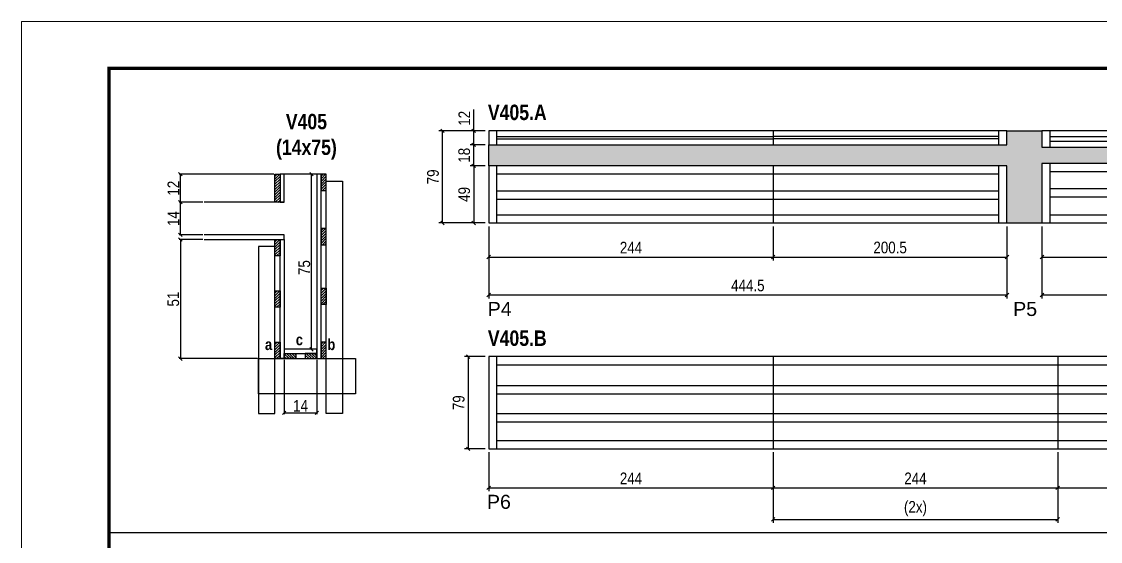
# Model space of a CAD drawing. Extents: x 3309 to 9563, y -2522 to 14608.
# Drawn here: x 6493 to 7418, y 13014 to 13459 of the extents above; entities that cross this region are included whole.
import ezdxf

# ---------------------------------------------------------------- set-up
doc = ezdxf.new("R2010")
doc.units = 0
doc.linetypes.add('DASHED', pattern=[0.75, 0.5, -0.25])
for name, color, linetype in [('5', 5, 'Continuous'), ('COTA', 241, 'Continuous'), ('detalhes', 4, 'Continuous'), ('NOMENCLATURA', 7, 'Continuous'), ('Painéis', 200, 'Continuous'), ('SARR_2.2x7', 40, 'Continuous'), ('SARR_3.5x7', 81, 'Continuous'), ('SARR_EDITAR', 141, 'Continuous')]:
    doc.layers.add(name, color=color, linetype=linetype)
for name, color, linetype, lineweight in [('CONCRETO', 251, 'Continuous', 25), ('Folhas', 255, 'Continuous', 9), ('SARRAFO DE PRESSAO', 251, 'DASHED', 9)]:
    doc.layers.add(name, color=color, linetype=linetype, lineweight=lineweight)
doc.styles.add('COTA TECNICA', font='techl___.ttf', dxfattribs={"height": 10})
doc.styles.add('COTA TECNICA 2X', font='techl___.ttf', dxfattribs={"height": 10})
doc.styles.get("Standard").update_dxf_attribs({"font": 'arial.ttf'})
doc.styles.add('TECNICA', font='techb___.ttf', dxfattribs={"height": 10})
doc.dimstyles.new('PAINEL', dxfattribs={"dimtxt": 10, "dimasz": 3, "dimexe": 3, "dimexo": 3, "dimgap": 3, "dimtad": 1, "dimdec": 1, "dimzin": 12, "dimdsep": 46, "dimtxsty": 'COTA TECNICA', "dimblk1": 'OBLIQUE', "dimblk2": 'OBLIQUE', "dimsah": 1, "dimcen": 0.9, "dimclrd": 4, "dimclre": 4, "dimclrt": 240, "dimadec": 1, "dimazin": 3, "dimtfac": 1, "dimtdec": 1, "dimtmove": 0, "dimatfit": 3, "dimfxl": 1, "dimtolj": 1, "dimtzin": 12, "dimarcsym": 0})
doc.dimstyles.new('SECAO', dxfattribs={"dimscale": 0.333333, "dimtxt": 5, "dimasz": 9, "dimexe": 3, "dimexo": 3, "dimgap": 3, "dimtad": 1, "dimdec": 1, "dimlfac": 0.5, "dimzin": 12, "dimdsep": 46, "dimtxsty": 'COTA TECNICA 2X', "dimblk1": 'OBLIQUE', "dimblk2": 'OBLIQUE', "dimsah": 1, "dimcen": 0.9, "dimclrd": 4, "dimclre": 4, "dimclrt": 240, "dimadec": 1, "dimazin": 3, "dimtfac": 1, "dimtdec": 1, "dimtmove": 0, "dimatfit": 3, "dimfxl": 1, "dimtolj": 1, "dimtzin": 12, "dimarcsym": 0})
pattern_1 = [(45, (-116812.018, -19953.4105), (-1.122532015, 1.122532015), [])]

# ---------------------------------------------------------------- blocks, each defined once
blk = doc.blocks.new('9999999999')
at = {"layer": 'Folhas'}
blk.add_lwpolyline([(98138.98, 34190.21), (99623.98, 34190.21), (99623.98, 35240.21), (98138.98, 35240.21)], close=True, dxfattribs=at)
at = {"layer": 'Folhas', "color": 30, "const_width": 3}
blk.add_lwpolyline([(98213.98, 34230.21), (99583.98, 34230.21), (99583.98, 35200.21), (98213.98, 35200.21)], close=True, dxfattribs=at)
blk = doc.blocks.new('_Oblique')
at = {"color": 0, "linetype": 'ByBlock', "lineweight": -2}
blk.add_line((-0.5, -0.5), (0.5, 0.5), dxfattribs=at)
blk = doc.blocks.new('*D1261')
at = {"layer": 'COTA', "color": 4, "lineweight": -2, "transparency": 16777216}
for p, q in [((6648.45, 13272.54), (6628.1, 13272.54)), ((6629.1, 13272.54), (6629.1, 13170.54)), ((6695.15, 13170.54), (6628.1, 13170.54))]:
    blk.add_line(p, q, dxfattribs=at)
at = {"layer": 'Defpoints', "color": 0, "transparency": 16777216}
for p in [(6649.45, 13272.54), (6629.1, 13170.54), (6696.15, 13170.54, 0)]:
    blk.add_point(p, dxfattribs=at)
at = {"layer": 'COTA', "color": 4, "lineweight": -2, "transparency": 16777216, "xscale": 3, "yscale": 3, "zscale": 3}
for p, rotation in [((6629.1, 13272.54), 90), ((6629.1, 13170.54), 270)]:
    blk.add_blockref('_Oblique', p, dxfattribs=dict(at, rotation=rotation))
at = {"layer": 'COTA', "color": 240, "transparency": 16777216, "insert": (6622.99, 13221.54), "char_height": 10, "attachment_point": 5, "rotation": 90, "style": 'COTA TECNICA 2X'}
blk.add_mtext('\\A1;51', dxfattribs=at)
blk = doc.blocks.new('*D1262')
at = {"layer": 'COTA', "color": 4, "lineweight": -2, "transparency": 16777216}
for p, q in [((6745.15, 13328.54), (6740.48, 13328.54)), ((6741.48, 13178.54), (6741.48, 13328.54)), ((6745.15, 13178.54), (6740.48, 13178.54))]:
    blk.add_line(p, q, dxfattribs=at)
at = {"layer": 'Defpoints', "color": 0, "transparency": 16777216}
for p in [(6741.48, 13328.54), (6746.15, 13328.54), (6746.15, 13178.54)]:
    blk.add_point(p, dxfattribs=at)
at = {"layer": 'COTA', "color": 4, "lineweight": -2, "transparency": 16777216, "xscale": 3, "yscale": 3, "zscale": 3}
for p, rotation in [((6741.48, 13328.54), 90), ((6741.48, 13178.54), 270)]:
    blk.add_blockref('_Oblique', p, dxfattribs=dict(at, rotation=rotation))
at = {"layer": 'COTA', "color": 240, "transparency": 16777216, "insert": (6735.37, 13248.54), "char_height": 10, "attachment_point": 5, "rotation": 90, "style": 'COTA TECNICA 2X'}
blk.add_mtext('\\A1;75', dxfattribs=at)
blk = doc.blocks.new('*D1263')
at = {"layer": 'COTA', "color": 4, "lineweight": -2, "transparency": 16777216}
for p, q in [((6648.45, 13304.54), (6628.1, 13304.54)), ((6629.1, 13276.54), (6629.1, 13304.54)), ((6648.45, 13276.54), (6628.1, 13276.54))]:
    blk.add_line(p, q, dxfattribs=at)
at = {"layer": 'Defpoints', "color": 0, "transparency": 16777216}
for p in [(6629.1, 13304.54), (6649.45, 13304.54), (6649.45, 13276.54)]:
    blk.add_point(p, dxfattribs=at)
at = {"layer": 'COTA', "color": 4, "lineweight": -2, "transparency": 16777216, "xscale": 3, "yscale": 3, "zscale": 3}
for p, rotation in [((6629.1, 13304.54), 90), ((6629.1, 13276.54), 270)]:
    blk.add_blockref('_Oblique', p, dxfattribs=dict(at, rotation=rotation))
at = {"layer": 'COTA', "color": 240, "transparency": 16777216, "insert": (6623.03, 13290.54), "char_height": 10, "attachment_point": 5, "rotation": 90, "style": 'COTA TECNICA 2X'}
blk.add_mtext('\\A1;14', dxfattribs=at)
blk = doc.blocks.new('*D1264')
at = {"layer": 'COTA', "color": 4, "lineweight": -2, "transparency": 16777216}
for p, q in [((6709.15, 13328.54), (6628.1, 13328.54)), ((6629.1, 13304.54), (6629.1, 13328.54)), ((6648.45, 13304.54), (6628.1, 13304.54))]:
    blk.add_line(p, q, dxfattribs=at)
at = {"layer": 'Defpoints', "color": 0, "transparency": 16777216}
for p in [(6629.1, 13328.54), (6710.15, 13328.54), (6649.45, 13304.54)]:
    blk.add_point(p, dxfattribs=at)
at = {"layer": 'COTA', "color": 4, "lineweight": -2, "transparency": 16777216, "xscale": 3, "yscale": 3, "zscale": 3}
for p, rotation in [((6629.1, 13328.54), 90), ((6629.1, 13304.54), 270)]:
    blk.add_blockref('_Oblique', p, dxfattribs=dict(at, rotation=rotation))
at = {"layer": 'COTA', "color": 240, "transparency": 16777216, "insert": (6623.05, 13316.54), "char_height": 10, "attachment_point": 5, "rotation": 90, "style": 'COTA TECNICA 2X'}
blk.add_mtext('\\A1;12', dxfattribs=at)
blk = doc.blocks.new('*D1265')
at = {"layer": 'COTA', "color": 4, "lineweight": -2, "transparency": 16777216}
for p, q in [((6718.15, 13169.54), (6718.15, 13123.1)), ((6746.15, 13169.54), (6746.15, 13123.1)), ((6718.15, 13124.1), (6746.15, 13124.1))]:
    blk.add_line(p, q, dxfattribs=at)
at = {"layer": 'Defpoints', "color": 0, "transparency": 16777216}
for p in [(6718.15, 13170.54), (6746.15, 13170.54), (6746.15, 13124.1)]:
    blk.add_point(p, dxfattribs=at)
at = {"layer": 'COTA', "color": 4, "lineweight": -2, "transparency": 16777216, "xscale": 3, "yscale": 3, "zscale": 3, "rotation": 180}
blk.add_blockref('_Oblique', (6718.15, 13124.1), dxfattribs=at)
at = {"layer": 'COTA', "color": 4, "lineweight": -2, "transparency": 16777216, "xscale": 3, "yscale": 3, "zscale": 3}
blk.add_blockref('_Oblique', (6746.15, 13124.1), dxfattribs=at)
at = {"layer": 'COTA', "color": 240, "transparency": 16777216, "insert": (6732.15, 13130.17), "char_height": 10, "attachment_point": 5, "style": 'COTA TECNICA 2X'}
blk.add_mtext('\\A1;14', dxfattribs=at)
blk = doc.blocks.new('*D1266')
at = {"layer": 'COTA', "color": 4, "lineweight": -2, "transparency": 16777216}
for p, q in [((6893.53, 13283.75), (6893.53, 13222.09)), ((7338.03, 13283.75), (7338.03, 13222.09)), ((6893.53, 13225.09), (7338.03, 13225.09))]:
    blk.add_line(p, q, dxfattribs=at)
at = {"layer": 'Defpoints', "color": 0, "transparency": 16777216}
for p in [(6893.53, 13286.75), (7338.03, 13286.75), (7338.03, 13225.09)]:
    blk.add_point(p, dxfattribs=at)
at = {"layer": 'COTA', "color": 4, "lineweight": -2, "transparency": 16777216, "xscale": 3, "yscale": 3, "zscale": 3, "rotation": 180}
blk.add_blockref('_Oblique', (6893.53, 13225.09), dxfattribs=at)
at = {"layer": 'COTA', "color": 4, "lineweight": -2, "transparency": 16777216, "xscale": 3, "yscale": 3, "zscale": 3}
blk.add_blockref('_Oblique', (7338.03, 13225.09), dxfattribs=at)
at = {"layer": 'COTA', "color": 240, "transparency": 16777216, "insert": (7115.78, 13233.2), "char_height": 10, "attachment_point": 5, "style": 'COTA TECNICA'}
blk.add_mtext('\\A1;444.5', dxfattribs=at)
blk = doc.blocks.new('*D1267')
at = {"layer": 'COTA', "color": 4, "lineweight": -2, "transparency": 16777216}
for p, q in [((6893.53, 13283.75), (6893.53, 13254.58)), ((7137.53, 13283.75), (7137.53, 13254.58)), ((6893.53, 13257.58), (7137.53, 13257.58))]:
    blk.add_line(p, q, dxfattribs=at)
at = {"layer": 'Defpoints', "color": 0, "transparency": 16777216}
for p in [(6893.53, 13286.75), (7137.53, 13286.75), (7137.53, 13257.58)]:
    blk.add_point(p, dxfattribs=at)
at = {"layer": 'COTA', "color": 4, "lineweight": -2, "transparency": 16777216, "xscale": 3, "yscale": 3, "zscale": 3, "rotation": 180}
blk.add_blockref('_Oblique', (6893.53, 13257.58), dxfattribs=at)
at = {"layer": 'COTA', "color": 4, "lineweight": -2, "transparency": 16777216, "xscale": 3, "yscale": 3, "zscale": 3}
blk.add_blockref('_Oblique', (7137.53, 13257.58), dxfattribs=at)
at = {"layer": 'COTA', "color": 240, "transparency": 16777216, "insert": (7015.53, 13265.65), "char_height": 10, "attachment_point": 5, "style": 'COTA TECNICA'}
blk.add_mtext('\\A1;244', dxfattribs=at)
blk = doc.blocks.new('*D1268')
at = {"layer": 'COTA', "color": 4, "lineweight": -2, "transparency": 16777216}
for p, q in [((7137.53, 13283.75), (7137.53, 13254.58)), ((7338.03, 13283.75), (7338.03, 13254.58)), ((7137.53, 13257.58), (7338.03, 13257.58))]:
    blk.add_line(p, q, dxfattribs=at)
at = {"layer": 'Defpoints', "color": 0, "transparency": 16777216}
for p in [(7137.53, 13286.75), (7338.03, 13286.75), (7338.03, 13257.58)]:
    blk.add_point(p, dxfattribs=at)
at = {"layer": 'COTA', "color": 4, "lineweight": -2, "transparency": 16777216, "xscale": 3, "yscale": 3, "zscale": 3, "rotation": 180}
blk.add_blockref('_Oblique', (7137.53, 13257.58), dxfattribs=at)
at = {"layer": 'COTA', "color": 4, "lineweight": -2, "transparency": 16777216, "xscale": 3, "yscale": 3, "zscale": 3}
blk.add_blockref('_Oblique', (7338.03, 13257.58), dxfattribs=at)
at = {"layer": 'COTA', "color": 240, "transparency": 16777216, "insert": (7237.78, 13265.69), "char_height": 10, "attachment_point": 5, "style": 'COTA TECNICA'}
blk.add_mtext('\\A1;200.5', dxfattribs=at)
blk = doc.blocks.new('*D1269')
at = {"layer": 'COTA', "color": 4, "lineweight": -2, "transparency": 16777216}
for p, q in [((7368.03, 13283.75), (7368.03, 13222.09)), ((7815.03, 13283.75), (7815.03, 13222.09)), ((7368.03, 13225.09), (7815.03, 13225.09))]:
    blk.add_line(p, q, dxfattribs=at)
at = {"layer": 'Defpoints', "color": 0, "transparency": 16777216}
for p in [(7368.03, 13286.75), (7815.03, 13286.75), (7815.03, 13225.09)]:
    blk.add_point(p, dxfattribs=at)
at = {"layer": 'COTA', "color": 4, "lineweight": -2, "transparency": 16777216, "xscale": 3, "yscale": 3, "zscale": 3, "rotation": 180}
blk.add_blockref('_Oblique', (7368.03, 13225.09), dxfattribs=at)
at = {"layer": 'COTA', "color": 4, "lineweight": -2, "transparency": 16777216, "xscale": 3, "yscale": 3, "zscale": 3}
blk.add_blockref('_Oblique', (7815.03, 13225.09), dxfattribs=at)
at = {"layer": 'COTA', "color": 240, "transparency": 16777216, "insert": (7591.53, 13233.16), "char_height": 10, "attachment_point": 5, "style": 'COTA TECNICA'}
blk.add_mtext('\\A1;447', dxfattribs=at)
blk = doc.blocks.new('*D1270')
at = {"layer": 'COTA', "color": 4, "lineweight": -2, "transparency": 16777216}
for p, q in [((7368.03, 13283.75), (7368.03, 13254.58)), ((7612.03, 13283.75), (7612.03, 13254.58)), ((7368.03, 13257.58), (7612.03, 13257.58))]:
    blk.add_line(p, q, dxfattribs=at)
at = {"layer": 'Defpoints', "color": 0, "transparency": 16777216}
for p in [(7368.03, 13286.75), (7612.03, 13286.75), (7612.03, 13257.58)]:
    blk.add_point(p, dxfattribs=at)
at = {"layer": 'COTA', "color": 4, "lineweight": -2, "transparency": 16777216, "xscale": 3, "yscale": 3, "zscale": 3, "rotation": 180}
blk.add_blockref('_Oblique', (7368.03, 13257.58), dxfattribs=at)
at = {"layer": 'COTA', "color": 4, "lineweight": -2, "transparency": 16777216, "xscale": 3, "yscale": 3, "zscale": 3}
blk.add_blockref('_Oblique', (7612.03, 13257.58), dxfattribs=at)
at = {"layer": 'COTA', "color": 240, "transparency": 16777216, "insert": (7490.03, 13265.65), "char_height": 10, "attachment_point": 5, "style": 'COTA TECNICA'}
blk.add_mtext('\\A1;244', dxfattribs=at)
blk = doc.blocks.new('*D1276')
at = {"layer": 'COTA', "color": 4, "lineweight": -2, "transparency": 16777216}
for p, q in [((6890.53, 13335.75), (6877.63, 13335.75)), ((6880.63, 13335.75), (6880.63, 13286.75)), ((6890.53, 13286.75), (6877.63, 13286.75))]:
    blk.add_line(p, q, dxfattribs=at)
at = {"layer": 'Defpoints', "color": 0, "transparency": 16777216}
for p in [(6893.53, 13335.75), (6880.63, 13286.75), (6893.53, 13286.75)]:
    blk.add_point(p, dxfattribs=at)
at = {"layer": 'COTA', "color": 4, "lineweight": -2, "transparency": 16777216, "xscale": 3, "yscale": 3, "zscale": 3}
for p, rotation in [((6880.63, 13335.75), 90), ((6880.63, 13286.75), 270)]:
    blk.add_blockref('_Oblique', p, dxfattribs=dict(at, rotation=rotation))
at = {"layer": 'COTA', "color": 240, "transparency": 16777216, "insert": (6872.53, 13311.25), "char_height": 10, "attachment_point": 5, "rotation": 90, "style": 'COTA TECNICA'}
blk.add_mtext('\\A1;49', dxfattribs=at)
blk = doc.blocks.new('*D1277')
at = {"layer": 'COTA', "color": 4, "lineweight": -2, "transparency": 16777216}
for p, q in [((6890.53, 13353.75), (6877.63, 13353.75)), ((6880.63, 13335.75), (6880.63, 13353.75)), ((6890.53, 13335.75), (6877.63, 13335.75))]:
    blk.add_line(p, q, dxfattribs=at)
at = {"layer": 'Defpoints', "color": 0, "transparency": 16777216}
for p in [(6880.63, 13353.75), (6893.53, 13353.75), (6893.53, 13335.75)]:
    blk.add_point(p, dxfattribs=at)
at = {"layer": 'COTA', "color": 4, "lineweight": -2, "transparency": 16777216, "xscale": 3, "yscale": 3, "zscale": 3}
for p, rotation in [((6880.63, 13353.75), 90), ((6880.63, 13335.75), 270)]:
    blk.add_blockref('_Oblique', p, dxfattribs=dict(at, rotation=rotation))
at = {"layer": 'COTA', "color": 240, "transparency": 16777216, "insert": (6872.53, 13344.75), "char_height": 10, "attachment_point": 5, "rotation": 90, "style": 'COTA TECNICA'}
blk.add_mtext('\\A1;18', dxfattribs=at)
blk = doc.blocks.new('*D1278')
at = {"layer": 'COTA', "color": 4, "lineweight": -2, "transparency": 16777216}
for p, q in [((6880.63, 13365.75), (6880.63, 13384.07)), ((6890.53, 13365.75), (6877.63, 13365.75)), ((6880.63, 13353.75), (6880.63, 13365.75)), ((6890.53, 13353.75), (6877.63, 13353.75))]:
    blk.add_line(p, q, dxfattribs=at)
at = {"layer": 'Defpoints', "color": 0, "transparency": 16777216}
for p in [(6880.63, 13365.75), (6893.53, 13365.75), (6893.53, 13353.75)]:
    blk.add_point(p, dxfattribs=at)
at = {"layer": 'COTA', "color": 4, "lineweight": -2, "transparency": 16777216, "xscale": 3, "yscale": 3, "zscale": 3}
for p, rotation in [((6880.63, 13365.75), 90), ((6880.63, 13353.75), 270)]:
    blk.add_blockref('_Oblique', p, dxfattribs=dict(at, rotation=rotation))
at = {"layer": 'COTA', "color": 240, "transparency": 16777216, "insert": (6872.57, 13376.41), "char_height": 10, "attachment_point": 5, "rotation": 90, "style": 'COTA TECNICA'}
blk.add_mtext('\\A1;12', dxfattribs=at)
blk = doc.blocks.new('*D1279')
at = {"layer": 'COTA', "color": 4, "lineweight": -2, "transparency": 16777216}
for p, q in [((6890.53, 13365.75), (6850.85, 13365.75)), ((6853.85, 13286.75), (6853.85, 13365.75)), ((6890.53, 13286.75), (6850.85, 13286.75))]:
    blk.add_line(p, q, dxfattribs=at)
at = {"layer": 'Defpoints', "color": 0, "transparency": 16777216}
for p in [(6853.85, 13365.75), (6893.53, 13365.75), (6893.53, 13286.75)]:
    blk.add_point(p, dxfattribs=at)
at = {"layer": 'COTA', "color": 4, "lineweight": -2, "transparency": 16777216, "xscale": 3, "yscale": 3, "zscale": 3}
for p, rotation in [((6853.85, 13365.75), 90), ((6853.85, 13286.75), 270)]:
    blk.add_blockref('_Oblique', p, dxfattribs=dict(at, rotation=rotation))
at = {"layer": 'COTA', "color": 240, "transparency": 16777216, "insert": (6845.75, 13326.25), "char_height": 10, "attachment_point": 5, "rotation": 90, "style": 'COTA TECNICA'}
blk.add_mtext('\\A1;79', dxfattribs=at)
blk = doc.blocks.new('*D1285')
at = {"layer": 'COTA', "color": 4, "lineweight": -2, "transparency": 16777216}
for p, q in [((6890.53, 13172.27), (6872.89, 13172.27)), ((6875.89, 13172.27), (6875.89, 13093.27)), ((6890.53, 13093.27), (6872.89, 13093.27))]:
    blk.add_line(p, q, dxfattribs=at)
at = {"layer": 'Defpoints', "color": 0, "transparency": 16777216}
for p in [(6893.53, 13172.27, 0), (6875.89, 13093.27), (6893.53, 13093.27, 0)]:
    blk.add_point(p, dxfattribs=at)
at = {"layer": 'COTA', "color": 4, "lineweight": -2, "transparency": 16777216, "xscale": 3, "yscale": 3, "zscale": 3}
for p, rotation in [((6875.89, 13172.27), 90), ((6875.89, 13093.27), 270)]:
    blk.add_blockref('_Oblique', p, dxfattribs=dict(at, rotation=rotation))
at = {"layer": 'COTA', "color": 240, "transparency": 16777216, "insert": (6867.79, 13132.77), "char_height": 10, "attachment_point": 5, "rotation": 90, "style": 'COTA TECNICA'}
blk.add_mtext('\\A1;79', dxfattribs=at)
blk = doc.blocks.new('*D1286')
at = {"layer": 'COTA', "color": 4, "lineweight": -2, "transparency": 16777216}
for p, q in [((6893.53, 13090.27), (6893.53, 13056.87)), ((7137.53, 13090.27), (7137.53, 13056.87)), ((6893.53, 13059.87), (7137.53, 13059.87))]:
    blk.add_line(p, q, dxfattribs=at)
at = {"layer": 'Defpoints', "color": 0, "transparency": 16777216}
for p in [(6893.53, 13093.27), (7137.53, 13093.27), (7137.53, 13059.87)]:
    blk.add_point(p, dxfattribs=at)
at = {"layer": 'COTA', "color": 4, "lineweight": -2, "transparency": 16777216, "xscale": 3, "yscale": 3, "zscale": 3, "rotation": 180}
blk.add_blockref('_Oblique', (6893.53, 13059.87), dxfattribs=at)
at = {"layer": 'COTA', "color": 4, "lineweight": -2, "transparency": 16777216, "xscale": 3, "yscale": 3, "zscale": 3}
blk.add_blockref('_Oblique', (7137.53, 13059.87), dxfattribs=at)
at = {"layer": 'COTA', "color": 240, "transparency": 16777216, "insert": (7015.53, 13067.94), "char_height": 10, "attachment_point": 5, "style": 'COTA TECNICA'}
blk.add_mtext('\\A1;244', dxfattribs=at)
blk = doc.blocks.new('*D1287')
at = {"layer": 'COTA', "color": 4, "lineweight": -2, "transparency": 16777216}
for p, q in [((7137.53, 13090.27), (7137.53, 13056.87)), ((7381.53, 13090.27), (7381.53, 13056.87)), ((7137.53, 13059.87), (7381.53, 13059.87))]:
    blk.add_line(p, q, dxfattribs=at)
at = {"layer": 'Defpoints', "color": 0, "transparency": 16777216}
for p in [(7137.53, 13093.27), (7381.53, 13093.27), (7381.53, 13059.87)]:
    blk.add_point(p, dxfattribs=at)
at = {"layer": 'COTA', "color": 4, "lineweight": -2, "transparency": 16777216, "xscale": 3, "yscale": 3, "zscale": 3, "rotation": 180}
blk.add_blockref('_Oblique', (7137.53, 13059.87), dxfattribs=at)
at = {"layer": 'COTA', "color": 4, "lineweight": -2, "transparency": 16777216, "xscale": 3, "yscale": 3, "zscale": 3}
blk.add_blockref('_Oblique', (7381.53, 13059.87), dxfattribs=at)
at = {"layer": 'COTA', "color": 240, "transparency": 16777216, "insert": (7259.53, 13067.94), "char_height": 10, "attachment_point": 5, "style": 'COTA TECNICA'}
blk.add_mtext('\\A1;244', dxfattribs=at)
blk = doc.blocks.new('*D1288')
at = {"layer": 'COTA', "color": 4, "lineweight": -2, "transparency": 16777216}
for p, q in [((7381.53, 13090.27), (7381.53, 13056.87)), ((7581.03, 13090.27), (7581.03, 13056.87)), ((7381.53, 13059.87), (7581.03, 13059.87))]:
    blk.add_line(p, q, dxfattribs=at)
at = {"layer": 'Defpoints', "color": 0, "transparency": 16777216}
for p in [(7381.53, 13093.27), (7581.03, 13093.27), (7581.03, 13059.87)]:
    blk.add_point(p, dxfattribs=at)
at = {"layer": 'COTA', "color": 4, "lineweight": -2, "transparency": 16777216, "xscale": 3, "yscale": 3, "zscale": 3, "rotation": 180}
blk.add_blockref('_Oblique', (7381.53, 13059.87), dxfattribs=at)
at = {"layer": 'COTA', "color": 4, "lineweight": -2, "transparency": 16777216, "xscale": 3, "yscale": 3, "zscale": 3}
blk.add_blockref('_Oblique', (7581.03, 13059.87), dxfattribs=at)
at = {"layer": 'COTA', "color": 240, "transparency": 16777216, "insert": (7481.28, 13068.01), "char_height": 10, "attachment_point": 5, "style": 'COTA TECNICA'}
blk.add_mtext('\\A1;199.5', dxfattribs=at)
blk = doc.blocks.new('*D1289')
at = {"layer": 'COTA', "color": 4, "lineweight": -2, "transparency": 16777216}
for p, q in [((7137.53, 13090.27), (7137.53, 13029.84)), ((7381.53, 13090.27), (7381.53, 13029.84)), ((7137.53, 13032.84), (7381.53, 13032.84))]:
    blk.add_line(p, q, dxfattribs=at)
at = {"layer": 'Defpoints', "color": 0, "transparency": 16777216}
for p in [(7137.53, 13093.27), (7381.53, 13093.27), (7381.53, 13032.84)]:
    blk.add_point(p, dxfattribs=at)
at = {"layer": 'COTA', "color": 4, "lineweight": -2, "transparency": 16777216, "xscale": 3, "yscale": 3, "zscale": 3, "rotation": 180}
blk.add_blockref('_Oblique', (7137.53, 13032.84), dxfattribs=at)
at = {"layer": 'COTA', "color": 4, "lineweight": -2, "transparency": 16777216, "xscale": 3, "yscale": 3, "zscale": 3}
blk.add_blockref('_Oblique', (7381.53, 13032.84), dxfattribs=at)
at = {"layer": 'COTA', "color": 240, "transparency": 16777216, "insert": (7259.53, 13042.06), "char_height": 10, "attachment_point": 5, "style": 'COTA TECNICA'}
blk.add_mtext('\\A1;(2x)', dxfattribs=at)

msp = doc.modelspace()

# ---------------------------------------------------------------- hatches: boundary and pattern name
at = {"layer": 'COTA'}
h = msp.add_hatch(dxfattribs=at)
h.set_pattern_fill('AR-CONC', color=256, scale=0.03)
h.set_pattern_definition([(50, (-24.421, 0), (5.4655401, -0.4781726), [0.5715, -6.2865]), (355, (-24.421, 0), (-1.0573026, 5.7317054), [0.4572, -5.0292175]), (100.451445, (-23.9654, -0.04), (4.4082374, 5.2535326), [0.4857003, -5.3427073]), (46.1842, (-24.421, 1.524), (8.1323712, -1.2612698), [0.85725, -9.42975]), (96.63556, (-23.743, 1.419), (7.122124, 7.4227837), [0.7285507, -8.0140682]), (351.18415, (-24.421, 1.524), (7.122124, 7.4227837), [0.685799, -7.543792]), (21, (-23.659, 1.143), (4.5484317, -3.067956), [0.5715, -6.2865]), (326, (-23.659, 1.143), (1.8540609, 5.525639), [0.4572, -5.0292]), (71.451445, (-23.28, 0.8873), (6.4024926, 2.457683), [0.4857003, -5.3426981]), (37.5, (-24.4209, 0), (0.0926581, 2.53665117), [0, -4.96824, 0, -5.1054, 0, -5.04825]), (7.5, (-24.421, 0), (2.00458988, 3.00541724), [0, -2.91084, 0, -4.85394, 0, -1.92405]), (327.5, (-26.1201, 0), (4.06771786, -0.17186232), [0, -1.905, 0, -5.9436, 0, -7.8867]), (317.5, (-26.882, 0), (4.44387544, 0.7627947), [0, -2.4765, 0, -3.94716, 0, -5.6007])])
h.paths.add_polyline_path([(7338.03, 13335.75), (7338.03, 13286.75), (7368.03, 13286.75), (7368.03, 13337.75), (7815.03, 13337.75), (7815.03, 13351.75), (7368.03, 13351.75), (7368.03, 13365.75), (7338.03, 13365.75), (7338.03, 13353.75), (6893.53, 13353.75), (6893.53, 13335.75)])
at = {"layer": 'SARR_2.2x7'}
h = msp.add_hatch(dxfattribs=at)
h.set_pattern_fill('ANSI31', color=256, scale=0.5)
h.set_pattern_definition([(45, (-116802.018, -19906.9966), (-1.122532015, 1.122532015), [])])
h.paths.add_polyline_path([(6710.15, 13304.54), (6714.55, 13304.54), (6714.55, 13328.54), (6710.15, 13328.54)])
h = msp.add_hatch(dxfattribs=at)
h.set_pattern_fill('ANSI31', color=256, scale=0.5)
h.set_pattern_definition([(45, (-116812.018, -19906.9966), (-1.122532015, 1.122532015), [])])
h.paths.add_polyline_path([(6754.15, 13314.54), (6749.75, 13314.54), (6749.75, 13328.54), (6754.15, 13328.54)])
h = msp.add_hatch(dxfattribs=at)
h.set_pattern_fill('ANSI31', color=256, scale=0.5)
h.set_pattern_definition(pattern_1)
h.paths.add_polyline_path([(6754.15, 13268.13), (6749.75, 13268.13), (6749.75, 13282.13), (6754.15, 13282.13)])
h = msp.add_hatch(dxfattribs=at)
h.set_pattern_fill('ANSI31', color=256, scale=0.5)
h.set_pattern_definition([(45, (-116802.018, -19962.9966), (-1.122532015, 1.122532015), [])])
h.paths.add_polyline_path([(6710.15, 13258.54), (6714.55, 13258.54), (6714.55, 13272.54), (6710.15, 13272.54)])
h = msp.add_hatch(dxfattribs=at)
h.set_pattern_fill('ANSI31', color=256, scale=0.5)
h.set_pattern_definition([(45, (-116802.018, -20006.9966), (-1.122532015, 1.122532015), [])])
h.paths.add_polyline_path([(6710.15, 13214.54), (6714.55, 13214.54), (6714.55, 13228.54), (6710.15, 13228.54)])
h = msp.add_hatch(dxfattribs=at)
h.set_pattern_fill('ANSI31', color=256, scale=0.5)
h.set_pattern_definition(pattern_1)
h.paths.add_polyline_path([(6754.15, 13230.96), (6749.75, 13230.96), (6749.75, 13216.96), (6754.15, 13216.96)])
h = msp.add_hatch(dxfattribs=at)
h.set_pattern_fill('ANSI31', color=256, scale=0.5)
h.set_pattern_definition([(45, (-116802.018, -20050.9966), (-1.122532015, 1.122532015), [])])
h.paths.add_polyline_path([(6710.15, 13170.54), (6714.55, 13170.54), (6714.55, 13184.54), (6710.15, 13184.54)])
h = msp.add_hatch(dxfattribs=at)
h.set_pattern_fill('ANSI31', color=256, scale=0.5)
h.set_pattern_definition([(45, (-116812.018, -20050.9966), (-1.122532015, 1.122532015), [])])
h.paths.add_polyline_path([(6754.15, 13170.54), (6749.75, 13170.54), (6749.75, 13184.54), (6754.15, 13184.54)])
h = msp.add_hatch(dxfattribs=at)
h.set_pattern_fill('ANSI31', color=256, scale=0.5, angle=90)
h.set_pattern_definition([(135, (39953.6903, -110341.6276), (-1.122532015, -1.122532015), [])])
h.paths.add_polyline_path([(6728.15, 13170.54), (6728.15, 13174.94), (6718.15, 13174.94), (6718.15, 13170.54)])
h = msp.add_hatch(dxfattribs=at)
h.set_pattern_fill('ANSI31', color=256, scale=0.5, angle=90)
h.set_pattern_definition([(135, (39943.6903, -110341.6276), (-1.122532015, -1.122532015), [])])
h.paths.add_polyline_path([(6736.15, 13174.94), (6736.15, 13170.54), (6746.15, 13170.54), (6746.15, 13174.94)])

# ---------------------------------------------------------------- linework, layer by layer
at = {"layer": 'CONCRETO', "linetype": 'Continuous'}
for p, q in [((6754.15, 13328.54), (6714.55, 13328.54)), ((6718.15, 13304.54), (6649.45, 13304.54))]:
    msp.add_line(p, q, dxfattribs=at)
at = {"layer": 'COTA'}
for p, q in [((7338.03, 13365.75), (7368.03, 13365.75)), ((6893.53, 13335.75), (6893.53, 13353.75)), ((7338.03, 13286.75), (7368.03, 13286.75)), ((6567.87, 13021.67), (7937.87, 13021.67))]:
    msp.add_line(p, q, dxfattribs=at)
at = {"layer": 'Painéis', "linetype": 'ByBlock'}
for p, q in [((6893.53, 13365.75), (6893.53, 13353.75)), ((7338.03, 13365.75), (6893.53, 13365.75)), ((7137.53, 13365.75), (7137.53, 13353.75)), ((7338.03, 13353.75), (7338.03, 13365.75)), ((7368.03, 13365.75), (7368.03, 13351.75)), ((7815.03, 13365.75), (7368.03, 13365.75)), ((6893.53, 13353.75), (7338.03, 13353.75)), ((7368.03, 13351.75), (7815.03, 13351.75)), ((7338.03, 13335.75), (6893.53, 13335.75)), ((6893.53, 13335.75), (6893.53, 13286.75)), ((7137.53, 13335.75), (7137.53, 13286.75)), ((7338.03, 13286.75), (7338.03, 13335.75)), ((7815.03, 13337.75), (7368.03, 13337.75)), ((7368.03, 13337.75), (7368.03, 13286.75)), ((6893.53, 13286.75), (7338.03, 13286.75)), ((7368.03, 13286.75), (7815.03, 13286.75)), ((7581.03, 13172.27), (6893.53, 13172.27)), ((6893.53, 13172.27), (6893.53, 13093.27)), ((7137.53, 13172.27), (7137.53, 13093.27)), ((7381.53, 13172.27), (7381.53, 13093.27)), ((6893.53, 13093.27), (7581.03, 13093.27))]:
    msp.add_line(p, q, dxfattribs=at)
at = {"layer": 'Painéis', "linetype": 'Continuous'}
for points in [[(6714.55, 13304.54), (6718.15, 13304.54), (6718.15, 13328.54), (6714.55, 13328.54)], [(6749.75, 13170.54), (6749.75, 13328.54), (6746.15, 13328.54), (6746.15, 13170.54)], [(6714.55, 13170.54), (6714.55, 13272.54), (6718.15, 13272.54), (6718.15, 13170.54)], [(6746.15, 13178.54), (6718.15, 13178.54), (6718.15, 13174.94), (6746.15, 13174.94)]]:
    msp.add_lwpolyline(points, close=True, dxfattribs=at)
at = {"layer": 'Painéis', "linetype": 'Continuous', "elevation": 0}
msp.add_lwpolyline([(6649.45, 13272.54), (6718.15, 13272.54), (6718.15, 13276.54), (6649.45, 13276.54)], dxfattribs=at)
at = {"layer": 'SARR_2.2x7', "linetype": 'Continuous'}
for p, q in [((6900.53, 13353.75), (6900.53, 13365.75)), ((7331.03, 13353.75), (7331.03, 13365.75)), ((7375.03, 13351.75), (7375.03, 13365.75)), ((7375.03, 13360.75), (7612.03, 13360.75)), ((7375.03, 13356.75), (7612.03, 13356.75)), ((6900.53, 13286.75), (6900.53, 13335.75)), ((7331.03, 13286.75), (7331.03, 13335.75)), ((7375.03, 13286.75), (7375.03, 13337.75)), ((6900.53, 13328.75), (7137.53, 13328.75)), ((7137.53, 13328.75), (7331.03, 13328.75)), ((7375.03, 13330.75), (7612.03, 13330.75)), ((7375.03, 13316.19), (7612.03, 13316.19)), ((6900.53, 13314.19), (7137.53, 13314.19)), ((6900.53, 13307.19), (7137.53, 13307.19)), ((7137.53, 13314.19), (7331.03, 13314.19)), ((7137.53, 13307.19), (7331.03, 13307.19)), ((7375.03, 13309.19), (7612.03, 13309.19)), ((6900.53, 13293.75), (7137.53, 13293.75)), ((7137.53, 13293.75), (7331.03, 13293.75)), ((7375.03, 13293.75), (7612.03, 13293.75)), ((6900.53, 13093.27), (6900.53, 13172.27)), ((6900.53, 13165.27), (7574.03, 13165.27)), ((6900.53, 13147.41), (7574.03, 13147.41)), ((6900.53, 13140.41), (7574.03, 13140.41)), ((6900.53, 13123.41), (7574.03, 13123.41)), ((6900.53, 13116.41), (7574.03, 13116.41)), ((6900.53, 13100.27), (7574.03, 13100.27))]:
    msp.add_line(p, q, dxfattribs=at)
at = {"layer": 'SARR_2.2x7'}
for points in [[(6714.55, 13328.54), (6714.55, 13304.54), (6710.15, 13304.54), (6710.15, 13328.54)], [(6749.75, 13328.54), (6749.75, 13314.54), (6754.15, 13314.54), (6754.15, 13328.54)], [(6749.75, 13282.13), (6749.75, 13268.13), (6754.15, 13268.13), (6754.15, 13282.13)], [(6714.55, 13272.54), (6714.55, 13258.54), (6710.15, 13258.54), (6710.15, 13272.54)], [(6714.55, 13228.54), (6714.55, 13214.54), (6710.15, 13214.54), (6710.15, 13228.54)], [(6749.75, 13216.96), (6749.75, 13230.96), (6754.15, 13230.96), (6754.15, 13216.96)], [(6714.55, 13184.54), (6714.55, 13170.54), (6710.15, 13170.54), (6710.15, 13184.54)], [(6749.75, 13184.54), (6749.75, 13170.54), (6754.15, 13170.54), (6754.15, 13184.54)], [(6718.15, 13174.94), (6728.15, 13174.94), (6728.15, 13170.54), (6718.15, 13170.54)], [(6746.15, 13174.94), (6736.15, 13174.94), (6736.15, 13170.54), (6746.15, 13170.54)]]:
    msp.add_lwpolyline(points, close=True, dxfattribs=at)
at = {"layer": 'SARR_3.5x7'}
for points in [[(6754.15, 13322.54), (6768.15, 13322.54), (6768.15, 13123.56), (6754.15, 13123.56)], [(6710.15, 13266.54), (6696.15, 13266.54), (6696.15, 13123.56), (6710.15, 13123.56)], [(6696.15, 13170.54), (6779.34, 13170.54), (6779.34, 13140.45), (6696.15, 13140.45)]]:
    msp.add_lwpolyline(points, close=True, dxfattribs=at)
at = {"layer": 'SARR_EDITAR', "linetype": 'Continuous'}
for p, q in [((6900.53, 13360.75), (7137.53, 13360.75)), ((6900.53, 13358.75), (7137.53, 13358.75)), ((7331.03, 13360.75), (7137.53, 13360.75)), ((7331.03, 13358.75), (7137.53, 13358.75))]:
    msp.add_line(p, q, dxfattribs=at)

# ---------------------------------------------------------------- block references
at = {"layer": 'SARRAFO DE PRESSAO', "color": 6, "linetype": 'ByBlock'}
msp.add_blockref('9999999999', (-91646.11, -21780.92), dxfattribs=at)

# ---------------------------------------------------------------- texts
at = {"layer": '5', "linetype": 'Continuous'}
for s, rotation, p in [('P4', 359.99996, (6892.66, 13207.08)), ('P5', 359.99996, (7343.35, 13207.08)), ('P6', 0.00004, (6892.02, 13041.86))]:
    msp.add_text(s, height=12, rotation=rotation, dxfattribs=at).set_placement(p)
at = {"layer": 'detalhes', "style": 'TECNICA'}
for s, p in [('a', (6701.63, 13177.9)), ('c', (6728.07, 13182.01)), ('b', (6755.19, 13177.89))]:
    msp.add_text(s, height=9.6, dxfattribs=at).set_placement(p)
at = {"layer": 'NOMENCLATURA', "style": 'TECNICA'}
for s, p in [('V405.A', (6892.81, 13374.94)), ('V405.B', (6892.81, 13181.45))]:
    msp.add_text(s, height=13.2, dxfattribs=at).set_placement(p)
at = {"layer": 'NOMENCLATURA', "insert": (6737.18, 13380.24), "char_height": 13.2, "attachment_point": 2, "style": 'TECNICA'}
msp.add_mtext_dynamic_manual_height_columns('V405\\P(14x75)', width=300.2766, gutter_width=1, heights=[0], dxfattribs=at)

# ---------------------------------------------------------------- dimensions: what is measured, and where the dimension line sits
at = {"layer": 'COTA'}
for base, p1, p2, angle, dimstyle, picture, middle in [((6880.63, 13365.75), (6893.53, 13353.75), (6893.53, 13365.75), 90, 'PAINEL', '*D1278', (6872.57, 13376.41)), ((6853.85, 13365.75), (6893.53, 13286.75), (6893.53, 13365.75), 90, 'PAINEL', '*D1279', (6845.75, 13326.25)), ((6880.63, 13353.75), (6893.53, 13335.75), (6893.53, 13353.75), 90, 'PAINEL', '*D1277', (6872.53, 13344.75)), ((6880.63, 13286.75), (6893.53, 13335.75), (6893.53, 13286.75), 90, 'PAINEL', '*D1276', (6872.53, 13311.25)), ((6629.1, 13328.54), (6649.45, 13304.54), (6710.15, 13328.54), 90, 'SECAO', '*D1264', (6623.05, 13316.54)), ((6629.1, 13304.54), (6649.45, 13276.54), (6649.45, 13304.54), 90, 'SECAO', '*D1263', (6623.03, 13290.54)), ((7338.03, 13225.09), (6893.53, 13286.75), (7338.03, 13286.75), 180, 'PAINEL', '*D1266', (7115.78, 13233.2)), ((7815.03, 13225.09), (7368.03, 13286.75), (7815.03, 13286.75), 180, 'PAINEL', '*D1269', (7591.53, 13233.16)), ((6629.1, 13170.54, 0), (6649.45, 13272.54), (6696.15, 13170.54), 90, 'SECAO', '*D1261', (6622.99, 13221.54, 0)), ((6875.89, 13093.27, 0), (6893.53, 13172.27), (6893.53, 13093.27), 90, 'PAINEL', '*D1285', (6867.79, 13132.77, 0))]:
    dim = msp.add_linear_dim(base=base, p1=p1, p2=p2, angle=angle, dimstyle=dimstyle, dxfattribs=at)
    dim.commit()
    dim.dimension.update_dxf_attribs({"geometry": picture, "text_midpoint": middle})
dim = msp.add_linear_dim(base=(6741.48, 13328.54), p1=(6746.15, 13178.54), p2=(6746.15, 13328.54), angle=90, dimstyle='SECAO', dxfattribs=at)
dim.commit()
dim.dimension.update_dxf_attribs({"geometry": '*D1262', "text_midpoint": (6741.48, 13248.54), "dimtype": 160})
for base, p1, p2, dimstyle, picture, middle in [((7137.53, 13257.58), (6893.53, 13286.75), (7137.53, 13286.75), 'PAINEL', '*D1267', (7015.53, 13265.65)), ((7612.03, 13257.58), (7368.03, 13286.75), (7612.03, 13286.75), 'PAINEL', '*D1270', (7490.03, 13265.65)), ((6746.15, 13124.1), (6718.15, 13170.54), (6746.15, 13170.54), 'SECAO', '*D1265', (6732.15, 13130.17)), ((7137.53, 13059.87), (6893.53, 13093.27), (7137.53, 13093.27), 'PAINEL', '*D1286', (7015.53, 13067.94)), ((7581.03, 13059.87), (7381.53, 13093.27), (7581.03, 13093.27), 'PAINEL', '*D1288', (7481.28, 13068.01))]:
    dim = msp.add_linear_dim(base=base, p1=p1, p2=p2, dimstyle=dimstyle, dxfattribs=at)
    dim.commit()
    dim.dimension.update_dxf_attribs({"geometry": picture, "text_midpoint": middle})
for base, p1, p2, picture, middle in [((7338.03, 13257.58), (7137.53, 13286.75), (7338.03, 13286.75), '*D1268', (7237.78, 13265.69)), ((7381.53, 13059.87), (7137.53, 13093.27), (7381.53, 13093.27), '*D1287', (7259.53, 13067.94))]:
    dim = msp.add_linear_dim(base=base, p1=p1, p2=p2, dimstyle='PAINEL', override={"dimtmove": 1}, dxfattribs=at)
    dim.commit()
    dim.dimension.update_dxf_attribs({"geometry": picture, "text_midpoint": middle})
dim = msp.add_linear_dim(base=(7381.53, 13032.84), p1=(7137.53, 13093.27), p2=(7381.53, 13093.27), text='(2x)', dimstyle='PAINEL', dxfattribs=at)
dim.commit()
dim.dimension.update_dxf_attribs({"geometry": '*D1289', "text_midpoint": (7259.53, 13042.06)})

doc.saveas('drawing.dxf')
